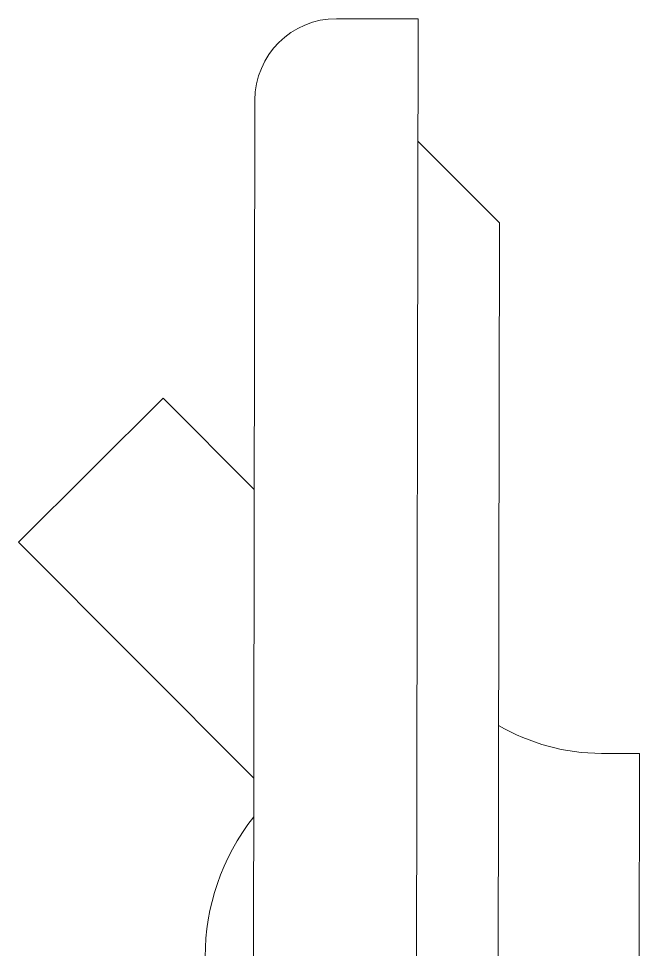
# Model space of a CAD drawing. Header units: millimetres. Extents: x -160614 to 59925, y -157025 to 0.
# Drawn here: x -33864.1 to -33711.9, y -115220.6 to -114992.5 of the extents above; entities that cross this region are included whole.
import ezdxf

# ---------------------------------------------------------------- set-up
doc = ezdxf.new("R2010")
doc.units = ezdxf.units.MM
doc.header["$LTSCALE"] = 8
for name, color, linetype, lineweight in [('72_EGR_EQP_TAG', 9, 'Continuous', 5), ('LOADING', 9, 'Continuous', 5), ('TME-MEDICAL EQUIPMENT', 9, 'Continuous', 13)]:
    doc.layers.add(name, color=color, linetype=linetype, lineweight=lineweight)

# ---------------------------------------------------------------- blocks, each defined once
blk = doc.blocks.new('workstation')
at = {"layer": 'LOADING'}
for p, q in [((2813.402, -1050.332, 0), (2813.478, -1004.332, 0)), ((2817.405, -1048.338, 0), (2817.475, -1006.338, 0)), ((2811.41, -1045.328, 0), (2811.47, -1009.328, 0)), ((2807.996, -1022.323, 0), (2807.979, -1032.323, 0)), ((2808.908, -1032.324, 0), (2807.979, -1032.323, 0)), ((2811.41, -1045.328, 0), (2813.407, -1047.332, 0)), ((2815.402, -1050.335, 0), (2813.402, -1050.332, 0))]:
    blk.add_line(p, q, dxfattribs=at)
at = {"layer": 'LOADING', "extrusion": (1.65465e-10, -1.79463e-10, -1)}
for p, q in [((2817.433, -1031.72, 0), (2823.196, -1037.503, 0)), ((2823.196, -1037.503, 0), (2819.655, -1041.032, 0)), ((2817.421, -1038.791, 0), (2819.655, -1041.032, 0))]:
    blk.add_line(p, q, dxfattribs=at)
at = {"layer": 'LOADING', "extrusion": (1.03527e-10, -9.97581e-11, -1)}
for centre, major_axis, start_param, end_param in [((2813.059, -1027.331, 0), (3.928, -3.941), 4.833569, 6.162005), ((2808.9, -1037.324, 0), (-3.541, -3.53), 2.356194, 2.885192), ((2815.405, -1048.335, 0), (1.412, -1.417), 5.497787, 7.068583)]:
    blk.add_ellipse(centre, major_axis=major_axis, ratio=1, start_param=start_param, end_param=end_param, dxfattribs=at)
blk = doc.blocks.new('1stF')
at = {"layer": 'TME-MEDICAL EQUIPMENT', "color": 9, "xscale": 10, "yscale": 10, "zscale": 10, "rotation": 180}
blk.add_blockref('workstation', (-5632.12, -125495.84, 0), dxfattribs=at)

msp = doc.modelspace()

# ---------------------------------------------------------------- block references
at = {"layer": '72_EGR_EQP_TAG'}
msp.add_blockref('1stF', (0, 0), dxfattribs=at)

doc.saveas('drawing.dxf')
